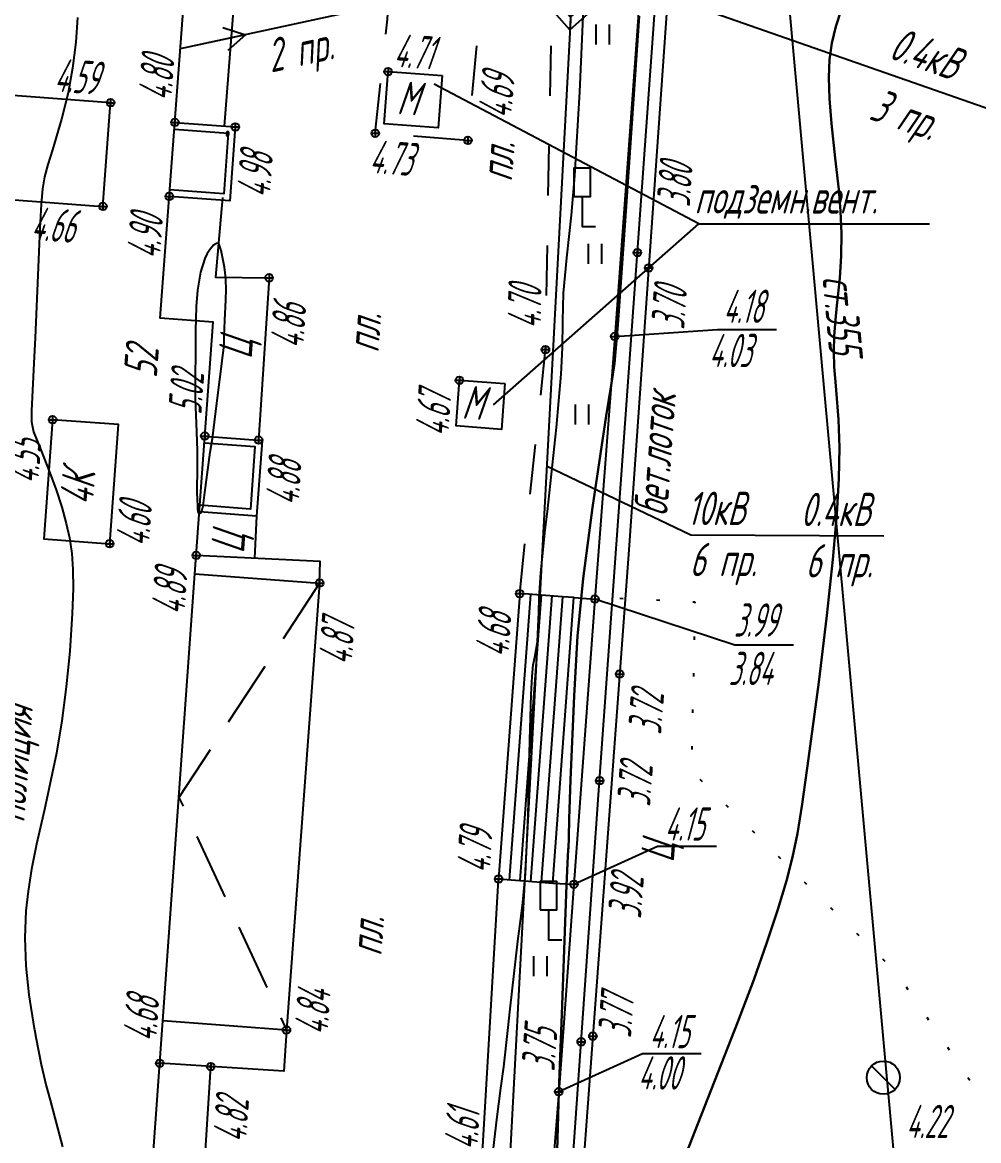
# Model space of a CAD drawing. Extents: x 1233805 to 1234355, y 654698 to 655114.
# Drawn here: x 1234001.14 to 1234029.87, y 655022.67 to 655056.28 of the extents above; entities that cross this region are included whole.
import ezdxf

# ---------------------------------------------------------------- set-up
doc = ezdxf.new("R2010")
doc.units = 0
for name, pattern in [('ИИDash_15_15', [3, 1.5, -1.5]), ('ИИDash_20_10', [3, 2, -1]), ('ИИDot', [1, 0, -1])]:
    doc.linetypes.add(name, pattern=pattern)
for name, color, linetype, lineweight in [('ИИ_ВОДОПРОВОДЫ', 80, 'Continuous', 25), ('ИИ_ГОРИЗОНТАЛИ_ОСН', 32, 'Continuous', 25), ('ИИ_ГОРИЗОНТАЛИ_УТОЛЩ', 32, 'Continuous', 30), ('ИИ_ДОРОГИ_АД', 7, 'Continuous', 25), ('ИИ_ЛЭП_ВН', 250, 'Continuous', 25), ('ИИ_ЛЭП_НН', 250, 'Continuous', 25), ('ИИ_ОТМЕТКИ', 7, 'Continuous', 25), ('ИИ_СООРУЖЕНИЕ', 7, 'Continuous', 25), ('ИИ_СТРОЕНИЕ', 7, 'Continuous', 25), ('ИИ_ТРУБОПРОВОДЫ', 7, 'Continuous', 25), ('ИИ_УГОДЬЯ', 7, 'Continuous', 25)]:
    doc.layers.add(name, color=color, linetype=linetype, lineweight=lineweight)
doc.styles.add('VNIPISIMPLEXCUR', font='simplex.shx', dxfattribs={"width": 0.8, "oblique": 15})
doc.styles.add('ГОСТ 2.304 КУРСИВ', font='cs_gost2304.shx', dxfattribs={"oblique": 15})
doc.linetypes.add('ИИ251222', pattern='A,2,-2,3,-0.6,["В",VNIPISIMPLEXCUR,S=2,R=0,X=0,Y=-1],-2.8,3,-2,8,-2,8,-2,6', length=41.4)

# ---------------------------------------------------------------- blocks, each defined once
blk = doc.blocks.new('ИИ05401')
at = {"color": 0, "linetype": 'Continuous', "lineweight": 25}
for points in [[(-0.4, 1.2), (-0.4, 0)], [(0.4, 1.2), (0.4, 0)]]:
    blk.add_lwpolyline(points, dxfattribs=at)
blk = doc.blocks.new('ИИ051171')
at = {"color": 0, "linetype": 'Continuous', "lineweight": 25, "flags": 128}
blk.add_lwpolyline([(0.707, -0.707), (-0.707, 0.707)], dxfattribs=at)
at = {"color": 0, "linetype": 'Continuous', "lineweight": 25}
blk.add_circle((0, 0), 1, dxfattribs=at)
at = {"color": 0, "linetype": 'Continuous', "style": 'VNIPISIMPLEXCUR', "oblique": 15, "width": 0.8}
for tag, p in [('NUMBER', (1.7, -1)), ('HATCH', (1.7, -4.4)), ('HEIGHT', (1.7, -7.8)), ('TOP1', (1.7, -11.2)), ('TOP2', (1.7, -14.6)), ('TOP3', (1.7, -18)), ('TOP4', (1.7, -21.4)), ('TOP5', (1.7, -24.8)), ('BOTTOM', (1.7, -28.2))]:
    blk.add_attdef(tag, p, '', height=2, dxfattribs=at)
blk = doc.blocks.new('ИИ051141')
at = {"color": 0, "linetype": 'Continuous', "lineweight": 25, "flags": 128}
for points in [[(2.5, 0.75), (3.25, 0), (2.5, -0.75)], [(3, 1), (4, 0), (3, -1)], [(0, 0), (4, 0)]]:
    blk.add_lwpolyline(points, dxfattribs=at)
blk = doc.blocks.new('ИИ052063')
at = {"color": 0, "linetype": 'Continuous', "lineweight": 25, "flags": 128}
blk.add_lwpolyline([(-0.5, 1.8), (-0.5, 1.8), (0.5, 1.8), (0.5, 1.8), (0.5, 3.5), (0.5, 3.5), (-0.5, 3.5), (-0.5, 3.5)], close=True, dxfattribs=at)
blk.add_lwpolyline([(0, 1.8), (0, 0), (0.8, 0)], dxfattribs=at)
blk = doc.blocks.new('ИИ051144')
at = {"color": 0, "linetype": 'Continuous', "lineweight": 25, "flags": 128}
for points in [[(2.775, 0.707), (4, 0), (2.775, -0.707)], [(4, 0), (0, 0)]]:
    blk.add_lwpolyline(points, dxfattribs=at)
blk = doc.blocks.new('PICKET')
at = {"color": 0, "linetype": 'Continuous', "lineweight": 25}
for p, q in [((-0.23, 0), (0.23, 0)), ((0, 0.23), (0, -0.23))]:
    blk.add_line(p, q, dxfattribs=at)
blk.add_circle((0, 0), 0.23, dxfattribs=at)
at = {"color": 0, "linetype": 'Continuous', "style": 'VNIPISIMPLEXCUR', "oblique": 15, "width": 0.8}
blk.add_attdef('OTMETKA', (1.25, 0.3), '', height=2, dxfattribs=at)
at = {"color": 8, "linetype": 'Continuous', "style": 'VNIPISIMPLEXCUR', "oblique": 15, "width": 0.8, "flags": 1}
blk.add_attdef('NOMER', (1.25, -2.7), '', height=2, dxfattribs=at)

msp = doc.modelspace()

# ---------------------------------------------------------------- linework, layer by layer
at = {"layer": 'ИИ_ВОДОПРОВОДЫ', "linetype": 'ИИ251222', "flags": 128}
msp.add_lwpolyline([(1234081.644, 654705.568), (1234070.764, 654790.266), (1234046.966, 654859.039), (1234040.104, 654881.715), (1234023.378, 655065.709), (1234024.557, 655086.806)], dxfattribs=at)
at = {"layer": 'ИИ_ГОРИЗОНТАЛИ_ОСН', "elevation": 4.5, "flags": 128}
for points in [[(1234015.069, 655020.547), (1234015.392, 655023.305), (1234015.519, 655024.244), (1234015.607, 655024.892), (1234015.725, 655025.976), (1234015.793, 655026.632), (1234016.027, 655028.664), (1234016.134, 655029.492), (1234016.178, 655029.83), (1234016.253, 655030.685), (1234016.331, 655032.441), (1234016.377, 655034.286), (1234016.387, 655034.709), (1234016.425, 655036.075), (1234016.451, 655036.624), (1234016.488, 655036.966), (1234016.536, 655037.196), (1234016.618, 655037.664), (1234016.657, 655038.557), (1234016.669, 655038.979), (1234016.717, 655039.731), (1234016.851, 655041.027), (1234016.913, 655041.581), (1234017.185, 655044.102), (1234017.327, 655045.706), (1234017.367, 655046.499), (1234017.375, 655047.296), (1234017.394, 655048.141), (1234017.501, 655049.197), (1234017.64, 655050.484), (1234017.741, 655051.665), (1234017.89, 655054.189), (1234018.054, 655058.055)], [(1234002.798, 655056.423), (1234002.741, 655055.681), (1234002.642, 655054.905), (1234002.508, 655054.162), (1234002.316, 655053.371), (1234002.038, 655052.447), (1234001.901, 655052.004), (1234001.805, 655051.634), (1234001.746, 655051.273), (1234001.702, 655050.811), (1234001.66, 655050.089), (1234001.517, 655046.793), (1234001.486, 655046.038), (1234001.416, 655044.6), (1234001.414, 655044.584), (1234001.41, 655044.271), (1234001.472, 655043.976), (1234001.687, 655043.43), (1234001.966, 655042.744), (1234002.153, 655042.224), (1234002.318, 655041.706), (1234002.451, 655041.222), (1234002.549, 655040.782), (1234002.621, 655040.313), (1234002.656, 655039.83), (1234002.659, 655039.267), (1234002.631, 655038.517), (1234002.558, 655037.383), (1234002.455, 655036.309), (1234002.322, 655035.286), (1234002.16, 655034.318), (1234001.797, 655032.626), (1234001.565, 655031.583), (1234001.416, 655030.831), (1234001.308, 655030.165), (1234001.241, 655029.572), (1234001.207, 655028.764), (1234001.236, 655027.922), (1234001.329, 655027.053), (1234001.495, 655026.041), (1234001.502, 655026.006), (1234001.542, 655025.784), (1234001.698, 655024.961), (1234001.854, 655024.316), (1234001.969, 655023.891), (1234002.339, 655022.488)]]:
    msp.add_lwpolyline(points, dxfattribs=at)
at = {"layer": 'ИИ_ГОРИЗОНТАЛИ_ОСН', "elevation": 5, "flags": 128}
for points in [[(1234007.338, 655052.96), (1234007.324, 655052.989), (1234007.298, 655052.997), (1234007.281, 655052.964), (1234007.278, 655052.952), (1234007.275, 655052.94), (1234007.268, 655052.886), (1234007.277, 655052.866), (1234007.293, 655052.856), (1234007.31, 655052.861), (1234007.326, 655052.887), (1234007.336, 655052.924), (1234007.338, 655052.96)], [(1234007.196, 655046.651), (1234007.203, 655046.844), (1234007.23, 655047.549), (1234007.238, 655047.708), (1234007.259, 655048.224), (1234007.252, 655048.581), (1234007.213, 655048.92), (1234007.132, 655049.322), (1234007.122, 655049.369), (1234007.116, 655049.396), (1234007.055, 655049.605), (1234007.02, 655049.639), (1234006.973, 655049.637), (1234006.885, 655049.581), (1234006.786, 655049.473), (1234006.694, 655049.336), (1234006.615, 655049.178), (1234006.489, 655048.77), (1234006.399, 655048.229), (1234006.36, 655047.743), (1234006.341, 655047.011), (1234006.331, 655044.96), (1234006.373, 655043.973), (1234006.373, 655043.967), (1234006.391, 655043.415), (1234006.387, 655042.925), (1234006.382, 655042.145), (1234006.397, 655041.747), (1234006.399, 655041.725), (1234006.404, 655041.66), (1234006.411, 655041.568), (1234006.429, 655041.524), (1234006.457, 655041.512), (1234006.495, 655041.536), (1234006.529, 655041.587), (1234006.569, 655041.746), (1234006.579, 655041.827), (1234006.619, 655042.153), (1234006.779, 655043.366), (1234006.846, 655043.773), (1234006.846, 655043.775), (1234006.913, 655044.258), (1234007.014, 655045.076), (1234007.13, 655046.017), (1234007.152, 655046.195), (1234007.17, 655046.337), (1234007.188, 655046.503), (1234007.196, 655046.651)]]:
    msp.add_lwpolyline(points, close=True, dxfattribs=at)
at = {"layer": 'ИИ_ГОРИЗОНТАЛИ_УТОЛЩ', "elevation": 4, "flags": 128}
for points in [[(1234017.06, 655017.094), (1234017.216, 655022.727), (1234017.258, 655024.14), (1234017.258, 655024.143), (1234017.258, 655024.145), (1234017.297, 655025.203), (1234017.344, 655026.469), (1234017.459, 655029.516), (1234017.49, 655030.348), (1234017.524, 655031.219), (1234017.542, 655031.422), (1234017.548, 655031.472), (1234017.557, 655031.771), (1234017.557, 655031.781), (1234017.569, 655032.338), (1234017.611, 655033.511), (1234017.716, 655036.04), (1234017.818, 655037.832), (1234017.99, 655039.567), (1234018.273, 655041.7), (1234018.684, 655044.451), (1234018.84, 655045.431), (1234018.928, 655046.023), (1234019.03, 655047.187), (1234019.259, 655050.463), (1234019.671, 655056.466)], [(1234025.75, 655056.67), (1234025.577, 655056.153), (1234025.458, 655055.657), (1234025.389, 655055.164), (1234025.367, 655054.622), (1234025.386, 655053.984), (1234025.446, 655053.241), (1234025.563, 655052.199), (1234025.669, 655051.258), (1234025.725, 655050.602), (1234025.75, 655049.937), (1234025.741, 655049.266), (1234025.698, 655048.586), (1234025.614, 655047.766), (1234025.567, 655047.339), (1234025.529, 655046.843), (1234025.519, 655046.389), (1234025.535, 655045.928), (1234025.581, 655045.353), (1234025.594, 655045.223), (1234025.664, 655044.341), (1234025.689, 655043.5), (1234025.672, 655042.556), (1234025.613, 655041.501), (1234025.493, 655040.14), (1234025.31, 655038.45), (1234025.065, 655036.446), (1234024.761, 655034.15), (1234024.567, 655032.783), (1234024.424, 655031.902), (1234024.278, 655031.19), (1234024.096, 655030.478), (1234023.838, 655029.614), (1234023.512, 655028.629), (1234023.113, 655027.507), (1234022.637, 655026.236), (1234021.437, 655023.175), (1234020.416, 655020.565)]]:
    msp.add_lwpolyline(points, dxfattribs=at)
at = {"layer": 'ИИ_ДОРОГИ_АД', "flags": 128}
for points in [[(1234021.486, 655086.742), (1234021.86, 655086.227), (1234020.034, 655061.784), (1234018.936, 655046.839), (1234018.342, 655038.947), (1234017.711, 655030.375), (1234017.255, 655024.139), (1234016.403, 655013.482), (1234015.902, 655006.983), (1234014.695, 654990.95), (1234014.354, 654987.714), (1234013.98, 654987.044), (1234013.574, 654986.471), (1234013.195, 654986.1), (1234012.524, 654985.606), (1234011.173, 654984.979), (1234010.311, 654984.554)], [(1234007.661, 655059.046), (1234007.201, 655053.16)], [(1234007.15, 655051.011), (1234006.942, 655048.625), (1234008.55, 655048.601), (1234008.234, 655043.724)], [(1234008.172, 655041.437), (1234008.111, 655040.171)], [(1234017.712, 655038.991), (1234018.342, 655038.947)], [(1234005.919, 655011.378), (1234013.038, 655010.967), (1234014.291, 655010.895), (1234015.441, 655030.513)], [(1234017.075, 655030.413), (1234017.711, 655030.375)], [(1234006.088, 655013.664), (1234006.798, 655024.896)]]:
    msp.add_lwpolyline(points, dxfattribs=at)
at = {"layer": 'ИИ_ДОРОГИ_АД', "linetype": 'ИИDash_15_15', "flags": 128}
msp.add_lwpolyline([(1234011.739, 655052.945), (1234012.108, 655056.377), (1234012.331, 655060.146), (1234012.21, 655063.063), (1234012.556, 655067.477), (1234013.226, 655076.817), (1234013.644, 655082.473), (1234014.272, 655085.929), (1234016.944, 655085.676), (1234016.362, 655077.52), (1234016.287, 655072.123), (1234015.72, 655064.953), (1234015.063, 655058.751), (1234014.525, 655052.729)], close=True, dxfattribs=at)
msp.add_lwpolyline([(1234016.081, 655039.112), (1234016.856, 655046.442), (1234017.16, 655063.087)], dxfattribs=at)
at = {"layer": 'ИИ_ДОРОГИ_АД', "linetype": 'ИИDot', "flags": 128}
msp.add_lwpolyline([(1234019.091, 655038.971), (1234021.347, 655038.863), (1234021.239, 655033.78), (1234027.39, 655027.732), (1234030.679, 655022.921), (1234031.773, 655013.493), (1234030.06, 655012.325), (1234028.65, 655011.926)], dxfattribs=at)
at = {"layer": 'ИИ_ЛЭП_ВН', "elevation": -11.67, "flags": 128}
for points in [[(1234018.974, 655086.689), (1234017.695, 655058.052), (1234015.433, 655015.566), (1234050.337, 655012.908), (1234071.226, 654975.124), (1234078.323, 654925.625), (1234104.321, 654887.734)], [(1234027.023, 655040.841), (1234021.224, 655040.865), (1234016.89, 655042.936)]]:
    msp.add_lwpolyline(points, dxfattribs=at)
at = {"layer": 'ИИ_ЛЭП_НН', "elevation": -11.67, "flags": 128}
for points in [[(1234017.695, 655058.052), (1234005.883, 655055.481)], [(1234017.695, 655058.052), (1234040.454, 655050.088), (1234072.05, 655037.05)]]:
    msp.add_lwpolyline(points, dxfattribs=at)
at = {"layer": 'ИИ_ОТМЕТКИ'}
for points, elevation in [([(1234018.936, 655046.842), (1234022.028, 655047.045), (1234023.794, 655047.045)], 4.033), ([(1234018.336, 655038.95), (1234022.544, 655037.567), (1234024.309, 655037.567)], 3.84), ([(1234017.711, 655030.378), (1234020.224, 655031.521), (1234021.99, 655031.521)], 3.916), ([(1234017.255, 655024.142), (1234019.768, 655025.285), (1234021.534, 655025.285)], 4)]:
    msp.add_lwpolyline(points, dxfattribs=dict(at, elevation=elevation))
at = {"layer": 'ИИ_СООРУЖЕНИЕ', "flags": 128}
for points in [[(1234022.519, 655086.763), (1234022.677, 655086.437), (1234022.724, 655086.262), (1234022.706, 655085.588), (1234021.949, 655076.034), (1234020.868, 655061.96), (1234019.361, 655040.426), (1234017.62, 655016.907), (1234017.316, 655016.922), (1234017.928, 655025.64), (1234018.484, 655033.487), (1234020.267, 655058.461), (1234022.186, 655084.228), (1234022.32, 655086.312), (1234022.102, 655086.755)], [(1234016.402, 655039.088), (1234015.765, 655030.51)], [(1234016.722, 655039.065), (1234016.086, 655030.487)], [(1234017.043, 655039.041), (1234016.406, 655030.463)], [(1234017.363, 655039.017), (1234016.727, 655030.439)]]:
    msp.add_lwpolyline(points, dxfattribs=at)
msp.add_lwpolyline([(1234016.081, 655039.112), (1234015.445, 655030.534), (1234016.086, 655030.487), (1234016.727, 655030.439), (1234017.075, 655030.413), (1234017.712, 655038.991), (1234017.363, 655039.017), (1234016.722, 655039.065)], close=True, dxfattribs=at)
at = {"layer": 'ИИ_СТРОЕНИЕ'}
for points in [[(1233997.637, 655084.533), (1233995.904, 655061.183), (1233995.564, 655056.609), (1233995.231, 655052.121), (1233994.861, 655047.133), (1233994.447, 655041.554), (1233994.157, 655037.642), (1233993.127, 655023.772), (1233992.843, 655019.945), (1233992.711, 655018.158), (1233992.517, 655015.542), (1233992.229, 655011.671), (1233997.631, 655011.338), (1234002.093, 655011.062), (1234004.256, 655010.928), (1234004.485, 655014.114), (1234005.358, 655026.27), (1234006.322, 655039.703), (1234006.865, 655047.266), (1234005.282, 655047.384), (1234006.156, 655059.158), (1234006.511, 655063.937), (1234008.156, 655086.109)], [(1234005.719, 655053.27), (1234007.536, 655053.135), (1234007.371, 655050.911), (1234005.554, 655051.046)], [(1234005.704, 655053.071), (1234007.322, 655052.951), (1234007.187, 655051.126), (1234005.569, 655051.246)], [(1234006.619, 655043.844), (1234008.341, 655043.716), (1234008.172, 655041.437), (1234006.456, 655041.565)], [(1234006.605, 655043.644), (1234008.127, 655043.531), (1234007.987, 655041.652), (1234006.471, 655041.764)], [(1234010.07, 655039.425), (1234010.081, 655040.075), (1234006.362, 655040.257)], [(1234009.073, 655025.994), (1234008.992, 655024.754), (1234005.266, 655024.995)]]:
    msp.add_lwpolyline(points, dxfattribs=at)
at = {"layer": 'ИИ_СТРОЕНИЕ', "flags": 128}
for points in [[(1234013.752, 655054.679), (1234013.635, 655053.105), (1234012.01, 655053.226), (1234012.127, 655054.799)], [(1234015.632, 655045.422), (1234015.53, 655044.046), (1234014.168, 655044.148), (1234014.27, 655045.523)]]:
    msp.add_lwpolyline(points, close=True, dxfattribs=at)
for points in [[(1234021.462, 655050.227), (1234013.507, 655054.421)], [(1234015.289, 655044.78), (1234021.462, 655050.227), (1234028.4, 655050.227)]]:
    msp.add_lwpolyline(points, dxfattribs=at)
at = {"layer": 'ИИ_СТРОЕНИЕ'}
for points in [[(1233997.523, 655054.327), (1233997.292, 655051.212), (1234003.556, 655050.747), (1234003.788, 655053.863)], [(1234002.045, 655044.336), (1234001.779, 655040.756), (1234003.761, 655040.609), (1234004.027, 655044.189)], [(1234010.07, 655039.425), (1234009.073, 655025.994), (1234005.358, 655026.27), (1234006.322, 655039.703)]]:
    msp.add_lwpolyline(points, close=True, dxfattribs=at)
at = {"layer": 'ИИ_СТРОЕНИЕ', "linetype": 'ИИDash_20_10', "flags": 128}
msp.add_lwpolyline([(1234010.07, 655039.425), (1234005.84, 655032.987), (1234009.073, 655025.994)], dxfattribs=at)

# ---------------------------------------------------------------- block references
at = {"layer": 'ИИ_ДОРОГИ_АД', "xscale": 0.5, "yscale": 0.5, "zscale": 0.5}
for p in [(1234017.957, 655050.147), (1234016.948, 655028.707)]:
    msp.add_blockref('ИИ052063', p, dxfattribs=at)
at = {"layer": 'ИИ_ЛЭП_ВН', "xscale": 0.5, "yscale": 0.5, "zscale": 0.5, "rotation": 266.952026337967}
msp.add_blockref('ИИ051141', (1234017.695, 655058.052, -11.67), dxfattribs=at)
at = {"layer": 'ИИ_ЛЭП_НН', "xscale": 0.4999999999999997, "yscale": 0.4999999999999997, "zscale": 0.4999999999999997, "rotation": 12.27906285076303}
msp.add_blockref('ИИ051144', (1234005.883, 655055.481, -11.67), dxfattribs=at)
at = {"layer": 'ИИ_ОТМЕТКИ'}
ref = msp.add_blockref('PICKET', (1234012.127, 655054.799, 4.706), dxfattribs=dict(at, xscale=0.5, yscale=0.5, zscale=0.5))
ref.add_attrib('OTMETKA', '4.71', (1234012.276, 655054.942, 4.706), dxfattribs={"layer": '0', "color": 0, "linetype": 'Continuous', "height": 1, "rotation": 355.7555, "style": 'ГОСТ 2.304 КУРСИВ', "oblique": 15, "width": 0.65})
ref = msp.add_blockref('PICKET', (1234005.719, 655053.27, 4.798), dxfattribs=dict(at, xscale=0.5, yscale=0.5, zscale=0.5))
ref.add_attrib('OTMETKA', '4.80', (1234005.616, 655053.904, 4.798), dxfattribs={"layer": '0', "color": 0, "linetype": 'Continuous', "height": 1, "rotation": 85.7555, "style": 'ГОСТ 2.304 КУРСИВ', "oblique": 15, "width": 0.65})
ref = msp.add_blockref('PICKET', (1234003.788, 655053.863, 4.592), dxfattribs=dict(at, xscale=0.5, yscale=0.5, zscale=0.5))
ref.add_attrib('OTMETKA', '4.59', (1234002.074, 655054.2, 4.592), dxfattribs={"layer": '0', "color": 0, "linetype": 'Continuous', "height": 1, "rotation": 355.7555, "style": 'ГОСТ 2.304 КУРСИВ', "oblique": 15, "width": 0.65})
ref = msp.add_blockref('PICKET', (1234014.525, 655052.729, 4.688), dxfattribs=dict(at, xscale=0.5, yscale=0.5, zscale=0.5))
ref.add_attrib('OTMETKA', '4.69', (1234015.824, 655053.373, 4.688), dxfattribs={"layer": '0', "color": 0, "linetype": 'Continuous', "height": 1, "rotation": 84.8934, "style": 'ГОСТ 2.304 КУРСИВ', "oblique": 15, "width": 0.65})
ref = msp.add_blockref('PICKET', (1234007.536, 655053.135, 4.979), dxfattribs=dict(at, xscale=0.5, yscale=0.5, zscale=0.5))
ref.add_attrib('OTMETKA', '4.98', (1234008.574, 655050.991, 4.979), dxfattribs={"layer": '0', "color": 0, "linetype": 'Continuous', "height": 1, "rotation": 85.7555, "style": 'ГОСТ 2.304 КУРСИВ', "oblique": 15, "width": 0.65})
ref = msp.add_blockref('PICKET', (1234011.739, 655052.945, 4.732), dxfattribs=dict(at, xscale=0.5, yscale=0.5, zscale=0.5))
ref.add_attrib('OTMETKA', '4.73', (1234011.545, 655051.755, 4.732), dxfattribs={"layer": '0', "color": 0, "linetype": 'Continuous', "height": 1, "rotation": 355.5488, "style": 'ГОСТ 2.304 КУРСИВ', "oblique": 15, "width": 0.65})
ref = msp.add_blockref('PICKET', (1234019.618, 655049.36, 3.797), dxfattribs=dict(at, xscale=0.5, yscale=0.5, zscale=0.5))
ref.add_attrib('OTMETKA', '3.80', (1234021.193, 655050.716, 3.797), dxfattribs={"layer": '0', "color": 0, "linetype": 'Continuous', "height": 1, "rotation": 85.9964, "style": 'ГОСТ 2.304 КУРСИВ', "oblique": 15, "width": 0.65})
ref = msp.add_blockref('PICKET', (1234005.554, 655051.046, 4.895), dxfattribs=dict(at, xscale=0.5, yscale=0.5, zscale=0.5))
ref.add_attrib('OTMETKA', '4.90', (1234005.273, 655049.152, 4.895), dxfattribs={"layer": '0', "color": 0, "linetype": 'Continuous', "height": 1, "rotation": 85.7555, "style": 'ГОСТ 2.304 КУРСИВ', "oblique": 15, "width": 0.65})
ref = msp.add_blockref('PICKET', (1234003.556, 655050.747, 4.661), dxfattribs=dict(at, xscale=0.5, yscale=0.5, zscale=0.5))
ref.add_attrib('OTMETKA', '4.66', (1234001.38, 655049.743, 4.661), dxfattribs={"layer": '0', "color": 0, "linetype": 'Continuous', "height": 1, "rotation": 355.7555, "style": 'ГОСТ 2.304 КУРСИВ', "oblique": 15, "width": 0.65})
ref = msp.add_blockref('PICKET', (1234019.953, 655048.896, 3.697), dxfattribs=dict(at, xscale=0.5, yscale=0.5, zscale=0.5))
ref.add_attrib('OTMETKA', '3.70', (1234021.025, 655047.034, 3.697), dxfattribs={"layer": '0', "color": 0, "linetype": 'Continuous', "height": 1, "rotation": 85.9964, "style": 'ГОСТ 2.304 КУРСИВ', "oblique": 15, "width": 0.65})
ref = msp.add_blockref('PICKET', (1234008.55, 655048.601, 4.864), dxfattribs=dict(at, xscale=0.5, yscale=0.5, zscale=0.5))
ref.add_attrib('OTMETKA', '4.86', (1234009.584, 655046.462, 4.864), dxfattribs={"layer": '0', "color": 0, "linetype": 'Continuous', "height": 1, "rotation": 86.2925, "style": 'ГОСТ 2.304 КУРСИВ', "oblique": 15, "width": 0.65})
ref = msp.add_blockref('PICKET', (1234016.856, 655046.442, 4.701), dxfattribs=dict(at, xscale=0.5, yscale=0.5, zscale=0.5))
ref.add_attrib('OTMETKA', '4.70', (1234016.717, 655047.07, 4.701), dxfattribs={"layer": '0', "color": 0, "linetype": 'Continuous', "height": 1, "rotation": 88.9557, "style": 'ГОСТ 2.304 КУРСИВ', "oblique": 15, "width": 0.65})
ref = msp.add_blockref('PICKET', (1234018.936, 655046.839, 4.033), dxfattribs=dict(at, xscale=0.5, yscale=0.5, zscale=0.5))
ref.add_attrib('OTMETKA', '4.03', (1234021.769, 655045.918, 4.033), dxfattribs={"layer": '0', "color": 0, "linetype": 'Continuous', "height": 1, "style": 'ГОСТ 2.304 КУРСИВ', "oblique": 15, "width": 0.65})
ref = msp.add_blockref('PICKET', (1234006.619, 655043.844, 5.021), dxfattribs=dict(at, xscale=0.5, yscale=0.5, zscale=0.5))
ref.add_attrib('OTMETKA', '5.02', (1234006.514, 655044.478, 5.021), dxfattribs={"layer": '0', "color": 0, "linetype": 'Continuous', "height": 1, "rotation": 85.8939, "style": 'ГОСТ 2.304 КУРСИВ', "oblique": 15, "width": 0.65})
ref = msp.add_blockref('PICKET', (1234014.27, 655045.523, 4.673), dxfattribs=dict(at, xscale=0.5, yscale=0.5, zscale=0.5))
ref.add_attrib('OTMETKA', '4.67', (1234013.936, 655043.822, 4.673), dxfattribs={"layer": '0', "color": 0, "linetype": 'Continuous', "height": 1, "rotation": 85.7555, "style": 'ГОСТ 2.304 КУРСИВ', "oblique": 15, "width": 0.65})
ref = msp.add_blockref('PICKET', (1234002.045, 655044.336, 4.552), dxfattribs=dict(at, xscale=0.5, yscale=0.5, zscale=0.5))
ref.add_attrib('OTMETKA', '4.55', (1234001.615, 655042.397, 4.552), dxfattribs={"layer": '0', "color": 0, "linetype": 'Continuous', "height": 1, "rotation": 85.7555, "style": 'ГОСТ 2.304 КУРСИВ', "oblique": 15, "width": 0.65})
ref = msp.add_blockref('PICKET', (1234008.234, 655043.724, 4.878), dxfattribs=dict(at, xscale=0.5, yscale=0.5, zscale=0.5))
ref.add_attrib('OTMETKA', '4.88', (1234009.444, 655041.749, 4.878), dxfattribs={"layer": '0', "color": 0, "linetype": 'Continuous', "height": 1, "rotation": 86.2925, "style": 'ГОСТ 2.304 КУРСИВ', "oblique": 15, "width": 0.65})
ref = msp.add_blockref('PICKET', (1234003.761, 655040.609, 4.599), dxfattribs=dict(at, xscale=0.5, yscale=0.5, zscale=0.5))
ref.add_attrib('OTMETKA', '4.60', (1234004.942, 655040.512, 4.599), dxfattribs={"layer": '0', "color": 0, "linetype": 'Continuous', "height": 1, "rotation": 85.7555, "style": 'ГОСТ 2.304 КУРСИВ', "oblique": 15, "width": 0.65})
ref = msp.add_blockref('PICKET', (1234006.362, 655040.257, 4.893), dxfattribs=dict(at, xscale=0.5, yscale=0.5, zscale=0.5))
ref.add_attrib('OTMETKA', '4.89', (1234006.01, 655038.46, 4.893), dxfattribs={"layer": '0', "color": 0, "linetype": 'Continuous', "height": 1, "rotation": 85.8939, "style": 'ГОСТ 2.304 КУРСИВ', "oblique": 15, "width": 0.65})
ref = msp.add_blockref('PICKET', (1234010.07, 655039.425, 4.871), dxfattribs=dict(at, xscale=0.5, yscale=0.5, zscale=0.5))
ref.add_attrib('OTMETKA', '4.87', (1234011.034, 655036.953, 4.871), dxfattribs={"layer": '0', "color": 0, "linetype": 'Continuous', "height": 1, "rotation": 85.7555, "style": 'ГОСТ 2.304 КУРСИВ', "oblique": 15, "width": 0.65})
ref = msp.add_blockref('PICKET', (1234016.081, 655039.112, 4.677), dxfattribs=dict(at, xscale=0.5, yscale=0.5, zscale=0.5))
ref.add_attrib('OTMETKA', '4.68', (1234015.743, 655037.184, 4.677), dxfattribs={"layer": '0', "color": 0, "linetype": 'Continuous', "height": 1, "rotation": 85.7555, "style": 'ГОСТ 2.304 КУРСИВ', "oblique": 15, "width": 0.65})
ref = msp.add_blockref('PICKET', (1234018.342, 655038.947, 3.84), dxfattribs=dict(at, xscale=0.5, yscale=0.5, zscale=0.5))
ref.add_attrib('OTMETKA', '3.84', (1234022.357, 655036.361, 3.84), dxfattribs={"layer": '0', "color": 0, "linetype": 'Continuous', "height": 1, "style": 'ГОСТ 2.304 КУРСИВ', "oblique": 15, "width": 0.65})
ref = msp.add_blockref('PICKET', (1234019.084, 655036.69, 3.718), dxfattribs=dict(at, xscale=0.5, yscale=0.5, zscale=0.5))
ref.add_attrib('OTMETKA', '3.72', (1234020.33, 655034.86, 3.718), dxfattribs={"layer": '0', "color": 0, "linetype": 'Continuous', "height": 1, "rotation": 85.7686, "style": 'ГОСТ 2.304 КУРСИВ', "oblique": 15, "width": 0.65})
ref = msp.add_blockref('PICKET', (1234018.484, 655033.487, 3.72), dxfattribs=dict(at, xscale=0.5, yscale=0.5, zscale=0.5))
ref.add_attrib('OTMETKA', '3.72', (1234019.998, 655032.693, 3.72), dxfattribs={"layer": '0', "color": 0, "linetype": 'Continuous', "height": 1, "rotation": 85.9161, "style": 'ГОСТ 2.304 КУРСИВ', "oblique": 15, "width": 0.65})
ref = msp.add_blockref('PICKET', (1234015.445, 655030.534, 4.792), dxfattribs=dict(at, xscale=0.5, yscale=0.5, zscale=0.5))
ref.add_attrib('OTMETKA', '4.79', (1234015.191, 655030.699, 4.792), dxfattribs={"layer": '0', "color": 0, "linetype": 'Continuous', "height": 1, "rotation": 86.6445, "style": 'ГОСТ 2.304 КУРСИВ', "oblique": 15, "width": 0.65})
ref = msp.add_blockref('PICKET', (1234017.711, 655030.375, 3.916), dxfattribs=dict(at, xscale=0.5, yscale=0.5, zscale=0.5))
ref.add_attrib('OTMETKA', '3.92', (1234019.726, 655029.325, 3.916), dxfattribs={"layer": '0', "color": 0, "linetype": 'Continuous', "height": 1, "rotation": 85.9464, "style": 'ГОСТ 2.304 КУРСИВ', "oblique": 15, "width": 0.65})
ref = msp.add_blockref('PICKET', (1234005.266, 655024.995, 4.678), dxfattribs=dict(at, xscale=0.5, yscale=0.5, zscale=0.5))
ref.add_attrib('OTMETKA', '4.68', (1234005.161, 655025.629, 4.678), dxfattribs={"layer": '0', "color": 0, "linetype": 'Continuous', "height": 1, "rotation": 85.8939, "style": 'ГОСТ 2.304 КУРСИВ', "oblique": 15, "width": 0.65})
ref = msp.add_blockref('PICKET', (1234009.073, 655025.994, 4.839), dxfattribs=dict(at, xscale=0.5, yscale=0.5, zscale=0.5))
ref.add_attrib('OTMETKA', '4.84', (1234010.307, 655025.83, 4.839), dxfattribs={"layer": '0', "color": 0, "linetype": 'Continuous', "height": 1, "rotation": 85.7555, "style": 'ГОСТ 2.304 КУРСИВ', "oblique": 15, "width": 0.65})
ref = msp.add_blockref('PICKET', (1234018.279, 655025.81, 3.77), dxfattribs=dict(at, xscale=0.5, yscale=0.5, zscale=0.5))
ref.add_attrib('OTMETKA', '3.77', (1234019.425, 655025.744, 3.77), dxfattribs={"layer": '0', "color": 0, "linetype": 'Continuous', "height": 1, "rotation": 85.7686, "style": 'ГОСТ 2.304 КУРСИВ', "oblique": 15, "width": 0.65})
ref = msp.add_blockref('PICKET', (1234017.928, 655025.64, 3.754), dxfattribs=dict(at, xscale=0.5, yscale=0.5, zscale=0.5))
ref.add_attrib('OTMETKA', '3.75', (1234017.126, 655024.741, 3.754), dxfattribs={"layer": '0', "color": 0, "linetype": 'Continuous', "height": 1, "rotation": 85.7686, "style": 'ГОСТ 2.304 КУРСИВ', "oblique": 15, "width": 0.65})
ref = msp.add_blockref('PICKET', (1234017.255, 655024.139, 4), dxfattribs=dict(at, xscale=0.5, yscale=0.5, zscale=0.5))
ref.add_attrib('OTMETKA', '4.00', (1234019.636, 655024.205, 4), dxfattribs={"layer": '0', "color": 0, "linetype": 'Continuous', "height": 1, "style": 'ГОСТ 2.304 КУРСИВ', "oblique": 15, "width": 0.65})
ref = msp.add_blockref('PICKET', (1234006.798, 655024.896, 4.816), dxfattribs=dict(at, xscale=0.5, yscale=0.5, zscale=0.5))
ref.add_attrib('OTMETKA', '4.82', (1234007.866, 655022.602, 4.816), dxfattribs={"layer": '0', "color": 0, "linetype": 'Continuous', "height": 1, "rotation": 86.3848, "style": 'ГОСТ 2.304 КУРСИВ', "oblique": 15, "width": 0.65})
ref = msp.add_blockref('PICKET', (1234014.927, 655021.747, 4.606), dxfattribs=dict(at, xscale=0.5, yscale=0.5, zscale=0.5))
ref.add_attrib('OTMETKA', '4.61', (1234014.814, 655022.379, 4.606), dxfattribs={"layer": '0', "color": 0, "linetype": 'Continuous', "height": 1, "rotation": 86.6445, "style": 'ГОСТ 2.304 КУРСИВ', "oblique": 15, "width": 0.65})
at = {"layer": 'ИИ_ТРУБОПРОВОДЫ'}
ref = msp.add_blockref('ИИ051171', (1234027.008, 655024.563, 4.22), dxfattribs=dict(at, xscale=0.5, yscale=0.5, zscale=0.5))
ref.add_attrib('HATCH', '4.22', (1234027.69, 655022.747, 4.22), dxfattribs={"layer": '0', "color": 0, "linetype": 'Continuous', "height": 1, "rotation": 360, "style": 'ГОСТ 2.304 КУРСИВ', "oblique": 15, "width": 0.65})
at = {"layer": 'ИИ_УГОДЬЯ', "xscale": 0.5, "yscale": 0.5, "zscale": 0.5}
for p in [(1234018.573, 655055.612), (1234018.338, 655049.025), (1234017.951, 655044.196), (1234016.698, 655027.611)]:
    msp.add_blockref('ИИ05401', p, dxfattribs=at)

# ---------------------------------------------------------------- texts
at = {"layer": 'ИИ_ВОДОПРОВОДЫ', "color": 7, "style": 'ГОСТ 2.304 КУРСИВ', "oblique": 15, "width": 0.8}
msp.add_text('ст.355', height=1, rotation=275.1945, dxfattribs=at).set_placement((1234025.174, 655048.624, -11.67))
at = {"layer": 'ИИ_ДОРОГИ_АД', "style": 'ГОСТ 2.304 КУРСИВ', "oblique": 15, "width": 0.8}
for s, rotation, p in [('пл.', 85.7555, (1234015.851, 655051.479)), ('пл.', 85.7555, (1234011.842, 655046.338)), ('Ц', 85.7769, (1234008.024, 655046.146)), ('Ц', 85.7769, (1234007.794, 655040.304)), ('Ц', 85.7686, (1234020.709, 655031.014)), ('пл.', 85.7555, (1234011.929, 655028.208))]:
    msp.add_text(s, height=1, rotation=rotation, dxfattribs=at).set_placement(p)
at = {"layer": 'ИИ_ЛЭП_ВН', "style": 'ГОСТ 2.304 КУРСИВ', "oblique": 15, "width": 0.8}
for s, p in [('10кВ', (1234021.112, 655041.172)), ('6 пр.', (1234021.187, 655039.634))]:
    msp.add_text(s, height=1, dxfattribs=at).set_placement(p)
at = {"layer": 'ИИ_ЛЭП_НН', "style": 'ГОСТ 2.304 КУРСИВ', "oblique": 15, "width": 0.8}
for s, rotation, p in [('2 пр.', 12.2791, (1234008.604, 655054.764)), ('0.4кВ', 340.7138, (1234027.126, 655055.216)), ('3 пр.', 340.7138, (1234026.541, 655053.38))]:
    msp.add_text(s, height=1, rotation=rotation, dxfattribs=at).set_placement(p)
for s, p in [('0.4кВ', (1234024.521, 655041.139)), ('6 пр.', (1234024.669, 655039.596))]:
    msp.add_text(s, height=1, dxfattribs=at).set_placement(p)
at = {"layer": 'ИИ_ОТМЕТКИ', "style": 'ГОСТ 2.304 КУРСИВ', "oblique": 15, "width": 0.65}
for s, p in [('4.18', (1234022.197, 655047.244, 0.033)), ('3.99', (1234022.516, 655037.817, -0.16)), ('4.15', (1234020.435, 655031.686, -0.084)), ('4.15', (1234019.979, 655025.449))]:
    msp.add_text(s, height=1, dxfattribs=at).set_placement(p)
at = {"layer": 'ИИ_СООРУЖЕНИЕ', "style": 'ГОСТ 2.304 КУРСИВ', "oblique": 15, "width": 0.8}
msp.add_text('бет.лоток', height=1, rotation=85.7686, dxfattribs=at).set_placement((1234020.51, 655041.416))
at = {"layer": 'ИИ_СТРОЕНИЕ', "style": 'ГОСТ 2.304 КУРСИВ', "oblique": 15, "width": 0.8}
for s, rotation, p in [('М', 355.7555, (1234012.374, 655053.524)), ('52', 85.7769, (1234005.174, 655045.575)), ('М', 355.7555, (1234014.327, 655044.376)), ('4К', 85.7769, (1234003.26, 655041.752)), ('полиция', 85.7769, (1234001.199, 655032.216))]:
    msp.add_text(s, height=1, rotation=rotation, dxfattribs=at).set_placement(p)
msp.add_text('подземн.вент.', height=1, dxfattribs=at).set_placement((1234021.334, 655050.532))

doc.saveas('drawing.dxf')
